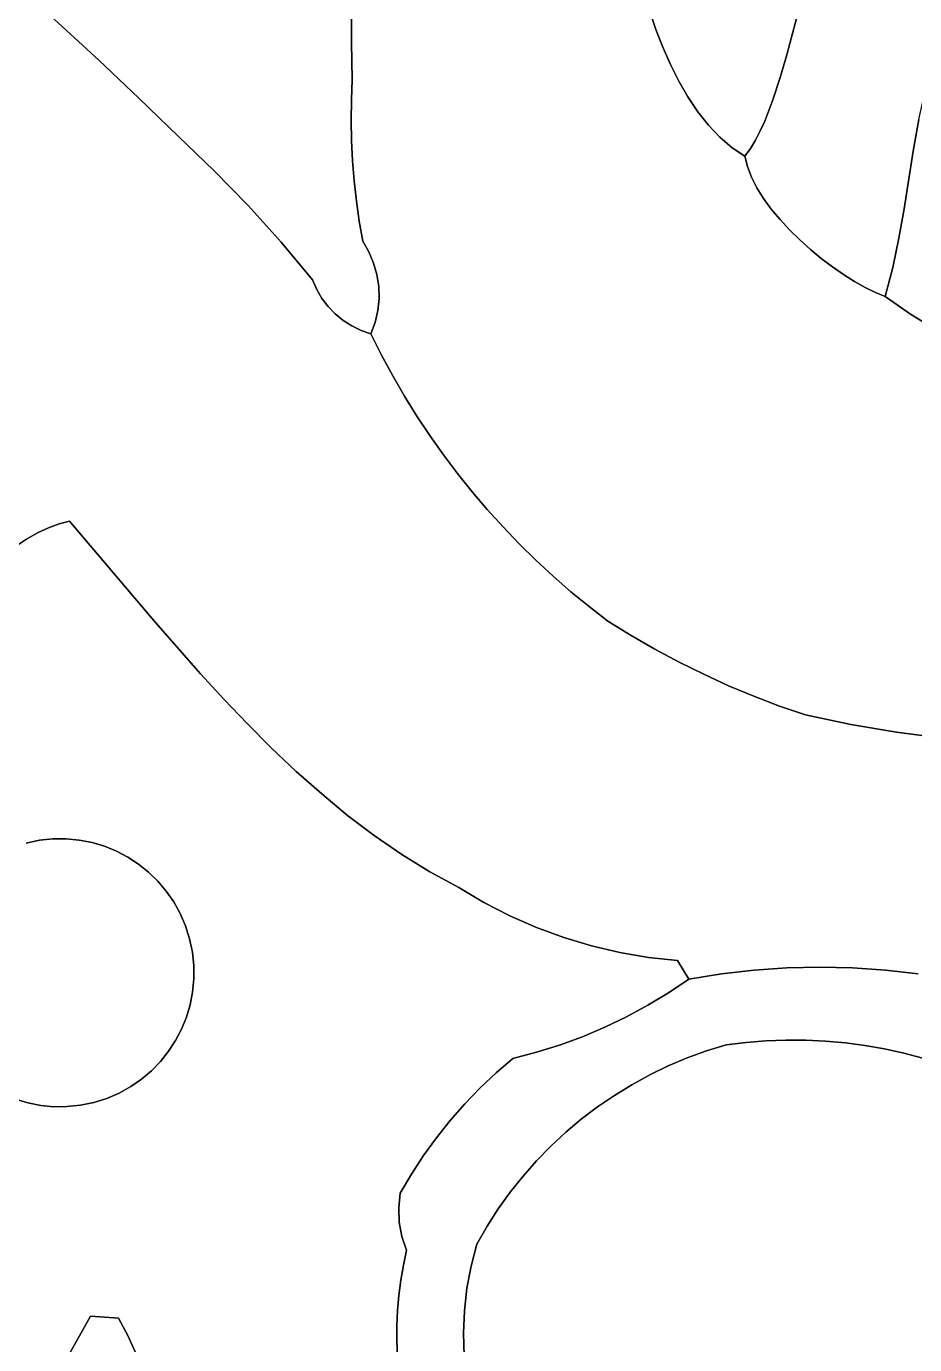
# Model space of a CAD drawing. Header units: inches. Extents: x 37.5 to 70.3, y 17.4 to 61.6.
# Drawn here: x 52.841 to 55.928, y 20.64 to 25.22 of the extents above; entities that cross this region are included whole.
import ezdxf

# ---------------------------------------------------------------- set-up
doc = ezdxf.new("R2010")
doc.units = ezdxf.units.IN
doc.layers.add('SURFACES_FOR_SKETCHUP', color=7, linetype='Continuous')

msp = doc.modelspace()

# ---------------------------------------------------------------- linework, layer by layer
at = {"layer": 'SURFACES_FOR_SKETCHUP'}
for points, invisible_edges in [([(53.0924, 25.1026), (53.2743, 26.0392), (52.9515, 25.2325)], 3), ([(53.2743, 26.0392), (53.0924, 25.1026), (53.3167, 26.0498)], 3), ([(53.3167, 26.0498), (53.0924, 25.1026), (53.9813, 25.5486)], 11), ([(53.9745, 25.4203), (53.9813, 25.5486), (53.0924, 25.1026)], 10), ([(53.2315, 24.9708), (53.9745, 25.4203), (53.0924, 25.1026)], 3), ([(53.9745, 25.4203), (53.2315, 24.9708), (53.9709, 25.2919)], 3), ([(52.8089, 25.3605), (52.318, 24.1032), (52.9515, 25.2325)], 3), ([(53.9709, 25.2919), (53.9705, 25.1633), (54.9902, 25.3343)], 10), ([(55.008, 25.2716), (54.9902, 25.3343), (53.9705, 25.1633)], 10), ([(55.5433, 25.3432), (55.008, 25.2716), (55.5045, 25.1997)], 3), ([(55.5045, 25.1997), (55.9939, 25.1018), (55.5433, 25.3432)], 3), ([(56.0769, 25.2538), (55.5433, 25.3432), (56.0342, 25.1785)], 3), ([(56.0342, 25.1785), (55.5433, 25.3432), (55.9939, 25.1018)], 3), ([(53.9709, 25.2919), (53.2315, 24.9708), (53.9705, 25.1633)], 3), ([(53.9705, 25.1633), (53.9734, 25.0348), (55.008, 25.2716)], 10), ([(55.0288, 25.2091), (55.008, 25.2716), (53.9734, 25.0348)], 10), ([(55.008, 25.2716), (55.0288, 25.2091), (55.5045, 25.1997)], 10), ([(52.3606, 24.0898), (52.9515, 25.2325), (52.318, 24.1032)], 3), ([(52.9515, 25.2325), (52.3606, 24.0898), (53.0924, 25.1026)], 3), ([(55.0524, 25.1474), (55.0288, 25.2091), (53.9734, 25.0348)], 10), ([(55.0288, 25.2091), (55.0524, 25.1474), (55.5045, 25.1997)], 10), ([(55.5045, 25.1997), (55.0524, 25.1474), (55.4836, 25.1212)], 3), ([(55.4836, 25.1212), (55.9656, 24.9993), (55.5045, 25.1997)], 3), ([(55.9939, 25.1018), (55.5045, 25.1997), (55.9656, 24.9993)], 3), ([(53.3689, 24.837), (53.9705, 25.1633), (53.2315, 24.9708)], 3), ([(53.9705, 25.1633), (53.3689, 24.837), (53.9734, 25.0348)], 3), ([(53.9705, 24.9643), (53.9698, 24.8938), (55.0524, 25.1474)], 10), ([(55.0789, 25.0872), (55.0524, 25.1474), (53.9698, 24.8938)], 10), ([(53.9734, 25.0348), (53.9705, 24.9643), (55.0524, 25.1474)], 10), ([(55.0524, 25.1474), (55.0789, 25.0872), (55.4836, 25.1212)], 10), ([(52.4001, 24.0704), (53.0924, 25.1026), (52.3606, 24.0898)], 3), ([(53.0924, 25.1026), (52.4001, 24.0704), (53.2315, 24.9708)], 3), ([(55.1081, 25.0294), (55.4836, 25.1212), (55.0789, 25.0872)], 3), ([(55.4836, 25.1212), (55.1081, 25.0294), (55.4609, 25.0417)], 3), ([(55.4609, 25.0417), (55.9656, 24.9993), (55.4836, 25.1212)], 3), ([(53.9698, 24.8938), (53.9711, 24.8233), (55.0789, 25.0872)], 10), ([(53.9711, 24.8233), (53.9746, 24.7529), (55.0789, 25.0872)], 10), ([(55.1081, 25.0294), (55.0789, 25.0872), (53.9746, 24.7529)], 10), ([(53.9734, 25.0348), (53.3689, 24.837), (53.9705, 24.9643)], 3), ([(53.9746, 24.7529), (53.9802, 24.6827), (55.1081, 25.0294)], 10), ([(53.9802, 24.6827), (53.9879, 24.6126), (55.1081, 25.0294)], 10), ([(55.1081, 25.0294), (53.9879, 24.6126), (55.14, 24.9744)], 3), ([(55.14, 24.9744), (55.4609, 25.0417), (55.1081, 25.0294)], 3), ([(55.4609, 25.0417), (55.14, 24.9744), (55.4356, 24.9639)], 3), ([(55.4609, 25.0417), (55.4356, 24.9639), (55.9429, 24.8962)], 10), ([(55.9429, 24.8962), (55.9656, 24.9993), (55.4609, 25.0417)], 10), ([(52.436, 24.0458), (53.2315, 24.9708), (52.4001, 24.0704)], 3), ([(52.4678, 24.0163), (53.2315, 24.9708), (52.436, 24.0458)], 3), ([(53.2315, 24.9708), (52.4678, 24.0163), (53.3689, 24.837)], 3), ([(53.4926, 24.7193), (53.9705, 24.9643), (53.3689, 24.837)], 3), ([(53.9705, 24.9643), (53.4926, 24.7193), (53.9698, 24.8938)], 3), ([(54.0311, 24.4363), (55.14, 24.9744), (53.9879, 24.6126)], 11), ([(54.0475, 24.3974), (55.14, 24.9744), (54.0311, 24.4363)], 3), ([(55.14, 24.9744), (54.0475, 24.3974), (55.1745, 24.9231)], 3), ([(55.1745, 24.9231), (55.4356, 24.9639), (55.14, 24.9744)], 3), ([(55.1745, 24.9231), (55.2117, 24.8762), (55.4356, 24.9639)], 10), ([(55.4072, 24.8907), (55.4356, 24.9639), (55.2117, 24.8762)], 10), ([(55.4356, 24.9639), (55.4072, 24.8907), (55.9242, 24.7929)], 10), ([(55.9242, 24.7929), (55.9429, 24.8962), (55.4356, 24.9639)], 10), ([(55.9242, 24.7929), (56.7021, 24.9712), (55.9429, 24.8962)], 3), ([(56.7021, 24.9712), (55.9242, 24.7929), (56.7273, 24.9369)], 3), ([(54.0589, 24.3571), (55.1745, 24.9231), (54.0475, 24.3974)], 3), ([(55.1745, 24.9231), (54.0589, 24.3571), (55.2117, 24.8762)], 3), ([(55.9075, 24.6895), (56.7273, 24.9369), (55.9242, 24.7929)], 3), ([(56.7273, 24.9369), (55.9075, 24.6895), (56.7554, 24.9057)], 3), ([(53.9698, 24.8938), (53.4926, 24.7193), (53.9711, 24.8233)], 3), ([(54.0652, 24.3158), (55.2117, 24.8762), (54.0589, 24.3571)], 3), ([(55.2117, 24.8762), (54.0652, 24.3158), (55.2513, 24.8343)], 3), ([(55.2117, 24.8762), (55.2513, 24.8343), (55.4072, 24.8907)], 10), ([(55.3915, 24.8566), (55.4072, 24.8907), (55.2513, 24.8343)], 10), ([(55.4072, 24.8907), (55.3915, 24.8566), (55.9075, 24.6895)], 10), ([(55.9242, 24.7929), (55.4072, 24.8907), (55.9075, 24.6895)], 3), ([(55.8911, 24.5863), (56.1851, 24.0776), (56.7554, 24.9057)], 11), ([(55.8911, 24.5863), (56.7554, 24.9057), (55.9075, 24.6895)], 3), ([(52.4949, 23.9825), (53.3689, 24.837), (52.4678, 24.0163)], 3), ([(53.3689, 24.837), (52.4949, 23.9825), (53.4926, 24.7193)], 3), ([(53.6116, 24.5969), (53.9711, 24.8233), (53.4926, 24.7193)], 3), ([(53.6116, 24.5969), (53.9746, 24.7529), (53.9711, 24.8233)], 9), ([(55.2513, 24.8343), (54.0652, 24.3158), (55.3795, 24.659)], 11), ([(55.3748, 24.8246), (55.3915, 24.8566), (55.2513, 24.8343)], 10), ([(55.2513, 24.8343), (55.3606, 24.696), (55.2935, 24.7981)], 3), ([(55.3606, 24.696), (55.2513, 24.8343), (55.3795, 24.659)], 3), ([(55.2513, 24.8343), (55.2935, 24.7981), (55.3748, 24.8246)], 10), ([(55.357, 24.7951), (55.3748, 24.8246), (55.2935, 24.7981)], 10), ([(55.3748, 24.8246), (55.357, 24.7951), (55.3606, 24.696)], 10), ([(55.3606, 24.696), (55.3795, 24.659), (55.3748, 24.8246)], 10), ([(55.3748, 24.8246), (55.4028, 24.6218), (55.3915, 24.8566)], 3), ([(55.4028, 24.6218), (55.3748, 24.8246), (55.3795, 24.659)], 3), ([(55.4298, 24.5848), (55.9075, 24.6895), (55.3915, 24.8566)], 11), ([(55.4298, 24.5848), (55.3915, 24.8566), (55.4028, 24.6218)], 3), ([(55.3466, 24.7326), (55.338, 24.7684), (55.2935, 24.7981)], 8), ([(55.3466, 24.7326), (55.2935, 24.7981), (55.3606, 24.696)], 3), ([(55.338, 24.7684), (55.357, 24.7951), (55.2935, 24.7981)], 2), ([(55.357, 24.7951), (55.338, 24.7684), (55.3466, 24.7326)], 8), ([(55.357, 24.7951), (55.3466, 24.7326), (55.3606, 24.696)], 9), ([(53.6116, 24.5969), (53.9802, 24.6827), (53.9746, 24.7529)], 9), ([(52.4949, 23.9825), (52.517, 23.9449), (53.4926, 24.7193)], 10), ([(53.6116, 24.5969), (53.4926, 24.7193), (52.517, 23.9449)], 10), ([(55.4602, 24.5483), (55.9075, 24.6895), (55.4298, 24.5848)], 3), ([(55.4933, 24.5126), (55.9075, 24.6895), (55.4602, 24.5483)], 3), ([(55.9075, 24.6895), (55.4933, 24.5126), (55.8911, 24.5863)], 3), ([(53.6116, 24.5969), (53.7258, 24.47), (53.9802, 24.6827)], 10), ([(53.9802, 24.6827), (53.7258, 24.47), (53.9879, 24.6126)], 3), ([(54.0663, 24.2741), (55.3795, 24.659), (54.0652, 24.3158)], 3), ([(54.0663, 24.2741), (54.155, 23.9353), (55.3795, 24.659)], 11), ([(54.1981, 23.866), (55.3795, 24.659), (54.155, 23.9353)], 3), ([(55.3795, 24.659), (54.1981, 23.866), (55.4028, 24.6218)], 3), ([(52.517, 23.9449), (52.5334, 23.9041), (53.6116, 24.5969)], 10), ([(52.5334, 23.9041), (52.9901, 23.5012), (53.6116, 24.5969)], 11), ([(53.7258, 24.47), (53.6116, 24.5969), (52.9901, 23.5012)], 10), ([(53.9879, 24.6126), (53.7258, 24.47), (53.9977, 24.5428)], 3), ([(53.9977, 24.5428), (54.0311, 24.4363), (53.9879, 24.6126)], 3), ([(54.2431, 23.7981), (55.4028, 24.6218), (54.1981, 23.866)], 3), ([(55.4028, 24.6218), (54.2431, 23.7981), (55.4298, 24.5848)], 3), ([(54.2901, 23.7316), (55.4298, 24.5848), (54.2431, 23.7981)], 3), ([(54.3391, 23.6665), (55.4298, 24.5848), (54.2901, 23.7316)], 3), ([(55.4298, 24.5848), (54.3391, 23.6665), (55.4602, 24.5483)], 3), ([(54.39, 23.603), (55.4602, 24.5483), (54.3391, 23.6665)], 3), ([(55.4602, 24.5483), (54.39, 23.603), (55.4933, 24.5126)], 3), ([(55.5286, 24.478), (55.8911, 24.5863), (55.4933, 24.5126)], 3), ([(55.5655, 24.4449), (55.8911, 24.5863), (55.5286, 24.478)], 3), ([(55.6036, 24.4136), (55.8911, 24.5863), (55.5655, 24.4449)], 3), ([(55.8911, 24.5863), (55.6036, 24.4136), (55.8731, 24.4837)], 3), ([(55.8911, 24.5863), (55.8731, 24.4837), (56.0933, 24.1185)], 10), ([(56.0933, 24.1185), (56.1851, 24.0776), (55.8911, 24.5863)], 10), ([(53.9977, 24.5428), (53.7258, 24.47), (54.0096, 24.4732)], 3), ([(53.9977, 24.5428), (54.0096, 24.4732), (54.0311, 24.4363)], 8), ([(54.4427, 23.541), (55.4933, 24.5126), (54.39, 23.603)], 3), ([(54.4973, 23.4806), (55.4933, 24.5126), (54.4427, 23.541)], 3), ([(55.4933, 24.5126), (54.4973, 23.4806), (55.5286, 24.478)], 3), ([(53.8498, 24.3056), (53.7258, 24.47), (52.9901, 23.5012)], 11), ([(53.8351, 24.3387), (54.0096, 24.4732), (53.7258, 24.47)], 3), ([(53.8351, 24.3387), (53.7258, 24.47), (53.8498, 24.3056)], 2), ([(54.0096, 24.4732), (53.8351, 24.3387), (54.0311, 24.4363)], 3), ([(54.5536, 23.4218), (55.5286, 24.478), (54.4973, 23.4806)], 3), ([(55.5286, 24.478), (54.5536, 23.4218), (55.5655, 24.4449)], 3), ([(55.6422, 24.3843), (55.8731, 24.4837), (55.6036, 24.4136)], 3), ([(55.6809, 24.3575), (55.8731, 24.4837), (55.6422, 24.3843)], 3), ([(55.8731, 24.4837), (55.6809, 24.3575), (55.8518, 24.3818)], 3), ([(55.8731, 24.4837), (55.8518, 24.3818), (56.0027, 24.1659)], 10), ([(56.0027, 24.1659), (56.0933, 24.1185), (55.8731, 24.4837)], 10), ([(54.0311, 24.4363), (53.8351, 24.3387), (54.0475, 24.3974)], 3), ([(54.6118, 23.3647), (55.5655, 24.4449), (54.5536, 23.4218)], 3), ([(55.5655, 24.4449), (54.6118, 23.3647), (55.6036, 24.4136)], 3), ([(54.6716, 23.3093), (55.6036, 24.4136), (54.6118, 23.3647)], 3), ([(54.7332, 23.2557), (55.6036, 24.4136), (54.6716, 23.3093)], 3), ([(55.6036, 24.4136), (54.7332, 23.2557), (55.6422, 24.3843)], 3), ([(53.8498, 24.3056), (54.0475, 24.3974), (53.8351, 24.3387)], 3), ([(54.0475, 24.3974), (53.8498, 24.3056), (54.0589, 24.3571)], 3), ([(54.7964, 23.2038), (55.6422, 24.3843), (54.7332, 23.2557)], 3), ([(55.6422, 24.3843), (54.7964, 23.2038), (55.6809, 24.3575)], 3), ([(55.7191, 24.3335), (55.8518, 24.3818), (55.6809, 24.3575)], 3), ([(55.7563, 24.3125), (55.8518, 24.3818), (55.7191, 24.3335)], 3), ([(55.7563, 24.3125), (55.7919, 24.2949), (55.8518, 24.3818)], 10), ([(55.8254, 24.281), (55.8518, 24.3818), (55.7919, 24.2949)], 2), ([(55.8254, 24.281), (55.9133, 24.22), (55.8518, 24.3818)], 2), ([(56.0027, 24.1659), (55.8518, 24.3818), (55.9133, 24.22)], 3), ([(53.8681, 24.2747), (54.0589, 24.3571), (53.8498, 24.3056)], 3), ([(53.8897, 24.2463), (54.0589, 24.3571), (53.8681, 24.2747)], 3), ([(54.0589, 24.3571), (53.8897, 24.2463), (54.0652, 24.3158)], 3), ([(54.8613, 23.1538), (55.6809, 24.3575), (54.7964, 23.2038)], 3), ([(54.9425, 23.1035), (55.6809, 24.3575), (54.8613, 23.1538)], 3), ([(55.6809, 24.3575), (54.9425, 23.1035), (55.7191, 24.3335)], 3), ([(55.0252, 23.0559), (55.7191, 24.3335), (54.9425, 23.1035)], 3), ([(55.7191, 24.3335), (55.0252, 23.0559), (55.7563, 24.3125)], 3), ([(53.8681, 24.2747), (53.8498, 24.3056), (52.9901, 23.5012)], 10), ([(53.8897, 24.2463), (53.8681, 24.2747), (52.9901, 23.5012)], 10), ([(53.9144, 24.2207), (54.0652, 24.3158), (53.8897, 24.2463)], 3), ([(54.0652, 24.3158), (53.9144, 24.2207), (54.0663, 24.2741)], 3), ([(53.9418, 24.1981), (54.0663, 24.2741), (53.9144, 24.2207)], 3), ([(54.0663, 24.2741), (53.9418, 24.1981), (54.0622, 24.2323)], 3), ([(54.0622, 24.2323), (54.114, 24.0059), (54.0663, 24.2741)], 3), ([(54.155, 23.9353), (54.0663, 24.2741), (54.114, 24.0059)], 3), ([(55.1093, 23.011), (55.7563, 24.3125), (55.0252, 23.0559)], 3), ([(55.7563, 24.3125), (55.1093, 23.011), (55.7919, 24.2949)], 3), ([(55.7919, 24.2949), (55.1093, 23.011), (55.9133, 24.22)], 11), ([(55.9133, 24.22), (55.8254, 24.281), (55.7919, 24.2949)], 8), ([(53.9144, 24.2207), (53.8897, 24.2463), (52.9901, 23.5012)], 10), ([(53.9719, 24.1788), (54.0622, 24.2323), (53.9418, 24.1981)], 3), ([(54.0529, 24.1912), (54.0622, 24.2323), (53.9719, 24.1788)], 10), ([(54.0529, 24.1912), (54.0751, 24.0779), (54.0622, 24.2323)], 3), ([(54.114, 24.0059), (54.0622, 24.2323), (54.0751, 24.0779)], 3), ([(53.9144, 24.2207), (52.9901, 23.5012), (53.9418, 24.1981)], 3), ([(53.9418, 24.1981), (52.9901, 23.5012), (54.114, 24.0059)], 11), ([(53.9418, 24.1981), (54.114, 24.0059), (53.9719, 24.1788)], 3), ([(54.0041, 24.163), (54.0529, 24.1912), (53.9719, 24.1788)], 3), ([(54.0383, 24.151), (54.0529, 24.1912), (54.0041, 24.163)], 2), ([(54.0383, 24.151), (54.0751, 24.0779), (54.0529, 24.1912)], 2), ([(55.1948, 22.9687), (55.9133, 24.22), (55.1093, 23.011)], 3), ([(55.2815, 22.9292), (55.9133, 24.22), (55.1948, 22.9687)], 3), ([(55.9133, 24.22), (55.2815, 22.9292), (56.0027, 24.1659)], 3), ([(54.0751, 24.0779), (54.0041, 24.163), (53.9719, 24.1788)], 9), ([(54.0751, 24.0779), (53.9719, 24.1788), (54.114, 24.0059)], 3), ([(54.0751, 24.0779), (54.0383, 24.151), (54.0041, 24.163)], 8), ([(55.3695, 22.8925), (56.0027, 24.1659), (55.2815, 22.9292)], 3), ([(55.4587, 22.8585), (56.0027, 24.1659), (55.3695, 22.8925)], 3), ([(56.0027, 24.1659), (55.4587, 22.8585), (56.0933, 24.1185)], 3), ([(55.549, 22.8274), (56.0933, 24.1185), (55.4587, 22.8585)], 3), ([(55.549, 22.8274), (55.7067, 22.7946), (56.0933, 24.1185)], 10), ([(56.1851, 24.0776), (56.0933, 24.1185), (55.7067, 22.7946)], 10), ([(55.7067, 22.7946), (55.865, 22.7678), (56.1851, 24.0776)], 10), ([(56.278, 24.0428), (56.1851, 24.0776), (55.865, 22.7678)], 10), ([(52.9901, 23.5012), (53.2893, 23.1483), (54.114, 24.0059)], 10), ([(54.155, 23.9353), (54.114, 24.0059), (53.2893, 23.1483)], 10), ([(55.865, 22.7678), (56.024, 22.7469), (56.278, 24.0428)], 10), ([(54.1981, 23.866), (54.155, 23.9353), (53.2893, 23.1483)], 10), ([(52.5334, 23.9041), (52.5437, 23.8606), (52.9901, 23.5012)], 10), ([(52.8795, 23.4598), (52.5437, 23.8606), (52.8413, 23.438)], 3), ([(52.9173, 23.4779), (52.5437, 23.8606), (52.8795, 23.4598)], 3), ([(52.8413, 23.438), (52.5437, 23.8606), (52.8029, 23.4129)], 3), ([(52.9542, 23.4918), (52.5437, 23.8606), (52.9173, 23.4779)], 3), ([(52.9901, 23.5012), (52.5437, 23.8606), (52.9542, 23.4918)], 3), ([(54.2431, 23.7981), (54.1981, 23.866), (53.2893, 23.1483)], 10), ([(53.2893, 23.1483), (53.446, 22.9702), (54.2431, 23.7981)], 10), ([(54.2901, 23.7316), (54.2431, 23.7981), (53.446, 22.9702)], 10), ([(54.3391, 23.6665), (54.2901, 23.7316), (53.446, 22.9702)], 10), ([(53.446, 22.9702), (53.5266, 22.8826), (54.3391, 23.6665)], 10), ([(54.39, 23.603), (54.3391, 23.6665), (53.5266, 22.8826)], 10), ([(53.5266, 22.8826), (53.6088, 22.7965), (54.39, 23.603)], 10), ([(54.4427, 23.541), (54.39, 23.603), (53.6088, 22.7965)], 10), ([(53.6088, 22.7965), (53.6929, 22.7126), (54.4427, 23.541)], 10), ([(54.4973, 23.4806), (54.4427, 23.541), (53.6929, 22.7126)], 10), ([(52.9901, 23.5012), (52.9542, 23.4918), (53.2893, 23.1483)], 2), ([(52.8413, 23.438), (53.2893, 23.1483), (52.8795, 23.4598)], 3), ([(52.8795, 23.4598), (53.2893, 23.1483), (52.9173, 23.4779)], 3), ([(52.9173, 23.4779), (53.2893, 23.1483), (52.9542, 23.4918)], 3), ([(53.6929, 22.7126), (53.7789, 22.6313), (54.4973, 23.4806)], 10), ([(54.5536, 23.4218), (54.4973, 23.4806), (53.7789, 22.6313)], 10), ([(52.8029, 23.4129), (52.7647, 23.385), (53.2893, 23.1483)], 10), ([(52.8413, 23.438), (52.8029, 23.4129), (53.2893, 23.1483)], 10), ([(53.7789, 22.6313), (53.867, 22.5532), (54.5536, 23.4218)], 10), ([(54.6118, 23.3647), (54.5536, 23.4218), (53.867, 22.5532)], 10), ([(52.7647, 23.385), (52.727, 23.3546), (53.2893, 23.1483)], 10), ([(53.867, 22.5532), (53.9573, 22.4787), (54.6118, 23.3647)], 10), ([(54.6716, 23.3093), (54.6118, 23.3647), (53.9573, 22.4787)], 10), ([(52.69, 23.3223), (52.6196, 23.2534), (53.2893, 23.1483)], 10), ([(52.727, 23.3546), (52.69, 23.3223), (53.2893, 23.1483)], 10), ([(53.9573, 22.4787), (54.0499, 22.4084), (54.6716, 23.3093)], 10), ([(54.7332, 23.2557), (54.6716, 23.3093), (54.0499, 22.4084)], 10), ([(52.6196, 23.2534), (52.556, 23.1818), (53.2893, 23.1483)], 10), ([(54.0499, 22.4084), (54.1451, 22.3428), (54.7332, 23.2557)], 10), ([(54.7964, 23.2038), (54.7332, 23.2557), (54.1451, 22.3428)], 10), ([(52.556, 23.1818), (52.5016, 23.1109), (52.933, 22.3972)], 10), ([(52.556, 23.1818), (52.933, 22.3972), (53.2893, 23.1483)], 11), ([(54.1451, 22.3428), (54.2428, 22.2824), (54.7964, 23.2038)], 10), ([(54.8613, 23.1538), (54.7964, 23.2038), (54.2428, 22.2824)], 10), ([(52.9791, 22.3974), (53.2893, 23.1483), (52.933, 22.3972)], 3), ([(53.0244, 22.393), (53.2893, 23.1483), (52.9791, 22.3974)], 3), ([(53.2893, 23.1483), (53.0244, 22.393), (53.446, 22.9702)], 3), ([(54.2428, 22.2824), (54.3433, 22.2277), (54.8613, 23.1538)], 10), ([(54.9425, 23.1035), (54.8613, 23.1538), (54.3433, 22.2277)], 10), ([(52.5016, 23.1109), (52.4589, 23.0441), (52.8865, 22.3923)], 10), ([(52.8865, 22.3923), (52.933, 22.3972), (52.5016, 23.1109)], 10), ([(54.3433, 22.2277), (54.4307, 22.1759), (54.9425, 23.1035)], 10), ([(54.4307, 22.1759), (54.5208, 22.1296), (54.9425, 23.1035)], 10), ([(55.0252, 23.0559), (54.9425, 23.1035), (54.5208, 22.1296)], 10), ([(52.8398, 22.3826), (52.8865, 22.3923), (52.4589, 23.0441)], 10), ([(54.5208, 22.1296), (54.6133, 22.0891), (55.0252, 23.0559)], 10), ([(55.1093, 23.011), (55.0252, 23.0559), (54.6133, 22.0891)], 10), ([(54.6133, 22.0891), (54.7081, 22.0542), (55.1093, 23.011)], 10), ([(54.7081, 22.0542), (54.8048, 22.0252), (55.1093, 23.011)], 10), ([(55.1948, 22.9687), (55.1093, 23.011), (54.8048, 22.0252)], 10), ([(53.0688, 22.3843), (53.446, 22.9702), (53.0244, 22.393)], 3), ([(53.1118, 22.3714), (53.446, 22.9702), (53.0688, 22.3843)], 3), ([(53.446, 22.9702), (53.1118, 22.3714), (53.5266, 22.8826)], 3), ([(54.8048, 22.0252), (54.9032, 22.0021), (55.1948, 22.9687)], 10), ([(55.2815, 22.9292), (55.1948, 22.9687), (54.9032, 22.0021)], 10), ([(55.003, 21.9851), (55.2815, 22.9292), (54.9032, 22.0021)], 3), ([(55.104, 21.9741), (55.2815, 22.9292), (55.003, 21.9851)], 3), ([(55.2815, 22.9292), (55.104, 21.9741), (55.3695, 22.8925)], 3), ([(53.1533, 22.3545), (53.5266, 22.8826), (53.1118, 22.3714)], 3), ([(53.1929, 22.3338), (53.5266, 22.8826), (53.1533, 22.3545)], 3), ([(53.5266, 22.8826), (53.1929, 22.3338), (53.6088, 22.7965)], 3), ([(55.3695, 22.8925), (55.104, 21.9741), (55.4587, 22.8585)], 3), ([(55.3697, 21.9407), (55.4587, 22.8585), (55.104, 21.9741)], 11), ([(55.4587, 22.8585), (55.3697, 21.9407), (55.549, 22.8274)], 3), ([(55.4837, 21.9486), (55.549, 22.8274), (55.3697, 21.9407)], 3), ([(55.5979, 21.9512), (55.549, 22.8274), (55.4837, 21.9486)], 3), ([(55.549, 22.8274), (55.5979, 21.9512), (55.7067, 22.7946)], 3), ([(53.2303, 22.3094), (53.6088, 22.7965), (53.1929, 22.3338)], 3), ([(53.6088, 22.7965), (53.2303, 22.3094), (53.6929, 22.7126)], 3), ([(55.7121, 21.9486), (55.7067, 22.7946), (55.5979, 21.9512)], 3), ([(55.7067, 22.7946), (55.7121, 21.9486), (55.865, 22.7678)], 3), ([(55.7121, 21.9486), (55.8261, 21.9407), (55.865, 22.7678)], 10), ([(56.024, 22.7469), (55.865, 22.7678), (55.8261, 21.9407)], 10), ([(55.8261, 21.9407), (55.9397, 21.9276), (56.024, 22.7469)], 10), ([(53.2653, 22.2815), (53.6929, 22.7126), (53.2303, 22.3094)], 3), ([(53.2976, 22.2502), (53.6929, 22.7126), (53.2653, 22.2815)], 3), ([(53.6929, 22.7126), (53.2976, 22.2502), (53.7789, 22.6313)], 3), ([(53.3269, 22.2158), (53.7789, 22.6313), (53.2976, 22.2502)], 3), ([(53.3528, 22.1783), (53.7789, 22.6313), (53.3269, 22.2158)], 3), ([(53.7789, 22.6313), (53.3528, 22.1783), (53.867, 22.5532)], 3), ([(53.3752, 22.138), (53.867, 22.5532), (53.3528, 22.1783)], 3), ([(53.867, 22.5532), (53.3752, 22.138), (53.9573, 22.4787)], 3), ([(53.3937, 22.0951), (53.9573, 22.4787), (53.3752, 22.138)], 3), ([(53.3937, 22.0951), (53.4081, 22.0496), (53.9573, 22.4787)], 10), ([(53.9573, 22.4787), (53.4081, 22.0496), (54.0499, 22.4084)], 3), ([(52.8865, 22.3923), (53.0688, 22.3843), (52.933, 22.3972)], 3), ([(53.0244, 22.393), (52.9791, 22.3974), (52.933, 22.3972)], 8), ([(53.0244, 22.393), (52.933, 22.3972), (53.0688, 22.3843)], 3), ([(53.4178, 22.0029), (54.0499, 22.4084), (53.4081, 22.0496)], 3), ([(53.4178, 22.0029), (53.4226, 21.9564), (54.0499, 22.4084)], 10), ([(54.1451, 22.3428), (54.0499, 22.4084), (53.4226, 21.9564)], 10), ([(52.8398, 22.3826), (52.5555, 22.1675), (53.1929, 22.3338)], 11), ([(52.8865, 22.3923), (52.8398, 22.3826), (53.1533, 22.3545)], 10), ([(53.1929, 22.3338), (53.1533, 22.3545), (52.8398, 22.3826)], 10), ([(53.1118, 22.3714), (53.0688, 22.3843), (52.8865, 22.3923)], 10), ([(53.1533, 22.3545), (53.1118, 22.3714), (52.8865, 22.3923)], 10), ([(53.4081, 22.0496), (53.1929, 22.3338), (52.5555, 22.1675)], 11), ([(53.1929, 22.3338), (53.4081, 22.0496), (53.2303, 22.3094)], 3), ([(53.4081, 22.0496), (53.3937, 22.0951), (53.2303, 22.3094)], 10), ([(53.2303, 22.3094), (53.3937, 22.0951), (53.2653, 22.2815)], 3), ([(53.4226, 21.9564), (53.4228, 21.9103), (54.1451, 22.3428)], 10), ([(54.2428, 22.2824), (54.1451, 22.3428), (53.4228, 21.9103)], 10), ([(53.2653, 22.2815), (53.3937, 22.0951), (53.2976, 22.2502)], 3), ([(54.3643, 21.4764), (54.2428, 22.2824), (53.4184, 21.8649)], 11), ([(53.4228, 21.9103), (53.4184, 21.8649), (54.2428, 22.2824)], 10), ([(54.2428, 22.2824), (54.4175, 21.5316), (54.3433, 22.2277)], 3), ([(54.4175, 21.5316), (54.2428, 22.2824), (54.3643, 21.4764)], 3), ([(53.3269, 22.2158), (53.2976, 22.2502), (53.3752, 22.138)], 10), ([(53.3937, 22.0951), (53.3752, 22.138), (53.2976, 22.2502)], 10), ([(53.3752, 22.138), (53.3528, 22.1783), (53.3269, 22.2158)], 8), ([(54.3433, 22.2277), (54.4734, 21.5842), (54.4307, 22.1759)], 3), ([(54.4734, 21.5842), (54.3433, 22.2277), (54.4175, 21.5316)], 3), ([(53.4081, 22.0496), (52.5555, 22.1675), (53.075, 21.4813)], 11), ([(52.7219, 21.5301), (53.075, 21.4813), (52.5555, 22.1675)], 11), ([(54.5318, 21.6343), (54.4307, 22.1759), (54.4734, 21.5842)], 3), ([(54.5318, 21.6343), (54.5208, 22.1296), (54.4307, 22.1759)], 9), ([(54.5208, 22.1296), (54.5318, 21.6343), (54.6133, 22.0891)], 3), ([(54.5318, 21.6343), (54.6135, 21.6557), (54.6133, 22.0891)], 10), ([(54.6133, 22.0891), (54.6135, 21.6557), (54.7081, 22.0542)], 3), ([(53.075, 21.4813), (53.3592, 21.6965), (53.4081, 22.0496)], 11), ([(53.3592, 21.6965), (53.38, 21.736), (53.4081, 22.0496)], 10), ([(53.4178, 22.0029), (53.4081, 22.0496), (53.38, 21.736)], 10), ([(54.694, 21.6809), (54.7081, 22.0542), (54.6135, 21.6557)], 3), ([(54.773, 21.7098), (54.7081, 22.0542), (54.694, 21.6809)], 3), ([(54.7081, 22.0542), (54.773, 21.7098), (54.8048, 22.0252)], 3), ([(53.38, 21.736), (53.3969, 21.7775), (53.4178, 22.0029)], 10), ([(53.3969, 21.7775), (53.4097, 21.8206), (53.4178, 22.0029)], 10), ([(53.4178, 22.0029), (53.4097, 21.8206), (53.4226, 21.9564)], 3), ([(54.8506, 21.7425), (54.8048, 22.0252), (54.773, 21.7098)], 3), ([(54.8048, 22.0252), (54.8506, 21.7425), (54.9032, 22.0021)], 3), ([(54.9265, 21.7788), (54.9032, 22.0021), (54.8506, 21.7425)], 3), ([(54.9032, 22.0021), (55.0006, 21.8188), (55.003, 21.9851)], 3), ([(55.0006, 21.8188), (54.9032, 22.0021), (54.9265, 21.7788)], 3), ([(55.0728, 21.8622), (55.003, 21.9851), (55.0006, 21.8188)], 3), ([(55.0728, 21.8622), (55.104, 21.9741), (55.003, 21.9851)], 9), ([(53.4184, 21.8649), (53.4226, 21.9564), (53.4097, 21.8206)], 3), ([(53.4184, 21.8649), (53.4228, 21.9103), (53.4226, 21.9564)], 8), ([(55.0728, 21.8622), (55.143, 21.9091), (55.104, 21.9741)], 8), ([(55.104, 21.9741), (55.143, 21.9091), (55.2561, 21.9276)], 8), ([(55.104, 21.9741), (55.2561, 21.9276), (55.3697, 21.9407)], 9), ([(55.3697, 21.9407), (55.2561, 21.9276), (55.3421, 21.6901)], 10), ([(55.4113, 21.6956), (55.3697, 21.9407), (55.3421, 21.6901)], 3), ([(55.4837, 21.9486), (55.3697, 21.9407), (55.4113, 21.6956)], 10), ([(55.4113, 21.6956), (55.4805, 21.6981), (55.4837, 21.9486)], 10), ([(55.4805, 21.6981), (55.5496, 21.6977), (55.4837, 21.9486)], 10), ([(55.5979, 21.9512), (55.4837, 21.9486), (55.5496, 21.6977)], 10), ([(55.5496, 21.6977), (55.6185, 21.6945), (55.5979, 21.9512)], 10), ([(55.7121, 21.9486), (55.5979, 21.9512), (55.6185, 21.6945)], 10), ([(55.6185, 21.6945), (55.6871, 21.6883), (55.7121, 21.9486)], 10), ([(55.6871, 21.6883), (55.7554, 21.6793), (55.7121, 21.9486)], 10), ([(55.7121, 21.9486), (55.7554, 21.6793), (55.8261, 21.9407)], 3), ([(55.8231, 21.6675), (55.8261, 21.9407), (55.7554, 21.6793)], 3), ([(55.8261, 21.9407), (55.8231, 21.6675), (55.9397, 21.9276)], 3), ([(55.0728, 21.8622), (55.2042, 21.6604), (55.143, 21.9091)], 3), ([(55.143, 21.9091), (55.273, 21.6817), (55.2561, 21.9276)], 3), ([(55.273, 21.6817), (55.143, 21.9091), (55.2042, 21.6604)], 3), ([(55.3421, 21.6901), (55.2561, 21.9276), (55.273, 21.6817)], 3), ([(55.8903, 21.6529), (55.9397, 21.9276), (55.8231, 21.6675)], 3), ([(55.8903, 21.6529), (55.9569, 21.6354), (55.9397, 21.9276)], 10), ([(53.4184, 21.8649), (53.4097, 21.8206), (54.3137, 21.4187)], 10), ([(54.3137, 21.4187), (54.3643, 21.4764), (53.4184, 21.8649)], 10), ([(55.0006, 21.8188), (55.1369, 21.6359), (55.0728, 21.8622)], 3), ([(55.2042, 21.6604), (55.0728, 21.8622), (55.1369, 21.6359)], 3), ([(53.4097, 21.8206), (53.3969, 21.7775), (54.266, 21.3588)], 10), ([(54.266, 21.3588), (54.3137, 21.4187), (53.4097, 21.8206)], 10), ([(54.9265, 21.7788), (55.0711, 21.6081), (55.0006, 21.8188)], 3), ([(55.1369, 21.6359), (55.0006, 21.8188), (55.0711, 21.6081)], 3), ([(53.3969, 21.7775), (53.38, 21.736), (54.2211, 21.2966)], 10), ([(54.2211, 21.2966), (54.266, 21.3588), (53.3969, 21.7775)], 10), ([(54.8506, 21.7425), (55.007, 21.5771), (54.9265, 21.7788)], 3), ([(55.0711, 21.6081), (54.9265, 21.7788), (55.007, 21.5771)], 3), ([(53.38, 21.736), (53.3592, 21.6965), (54.1791, 21.2322)], 10), ([(54.1791, 21.2322), (54.2211, 21.2966), (53.38, 21.736)], 10), ([(54.773, 21.7098), (54.694, 21.6809), (54.8257, 21.466)], 10), ([(54.773, 21.7098), (54.9447, 21.543), (54.8506, 21.7425)], 3), ([(54.773, 21.7098), (54.8257, 21.466), (54.8842, 21.506)], 9), ([(54.773, 21.7098), (54.8842, 21.506), (54.9447, 21.543)], 9), ([(55.007, 21.5771), (54.8506, 21.7425), (54.9447, 21.543)], 3), ([(53.3592, 21.6965), (53.075, 21.4813), (53.3348, 21.659)], 3), ([(53.3592, 21.6965), (53.3348, 21.659), (54.1403, 21.1658)], 10), ([(54.1403, 21.1658), (54.1791, 21.2322), (53.3592, 21.6965)], 10), ([(54.694, 21.6809), (54.6135, 21.6557), (54.7694, 21.4232)], 10), ([(54.8257, 21.466), (54.694, 21.6809), (54.7694, 21.4232)], 3), ([(55.4113, 21.6956), (55.0711, 21.6081), (55.4805, 21.6981)], 3), ([(55.4805, 21.6981), (55.0711, 21.6081), (55.1144, 19.6893)], 11), ([(55.1369, 21.6359), (55.0711, 21.6081), (55.4113, 21.6956)], 10), ([(55.1144, 19.6893), (55.2089, 19.6562), (55.4805, 21.6981)], 10), ([(55.4113, 21.6956), (55.3421, 21.6901), (55.1369, 21.6359)], 10), ([(55.2042, 21.6604), (55.1369, 21.6359), (55.3421, 21.6901)], 10), ([(55.273, 21.6817), (55.2042, 21.6604), (55.3421, 21.6901)], 2), ([(55.5496, 21.6977), (55.4805, 21.6981), (55.2089, 19.6562)], 10), ([(55.2089, 19.6562), (55.306, 19.6303), (55.5496, 21.6977)], 10), ([(55.6185, 21.6945), (55.5496, 21.6977), (55.306, 19.6303)], 10), ([(55.306, 19.6303), (55.3554, 19.6201), (55.6185, 21.6945)], 10), ([(55.3554, 19.6201), (55.4054, 19.6119), (55.6185, 21.6945)], 10), ([(55.6871, 21.6883), (55.6185, 21.6945), (55.4054, 19.6119)], 10), ([(55.4054, 19.6119), (55.4558, 19.6056), (55.6871, 21.6883)], 10), ([(55.4558, 19.6056), (55.5066, 19.6012), (55.6871, 21.6883)], 10), ([(55.5066, 19.6012), (55.5578, 19.5989), (55.6871, 21.6883)], 10), ([(55.7554, 21.6793), (55.6871, 21.6883), (55.5578, 19.5989)], 10), ([(55.5578, 19.5989), (55.6093, 19.5985), (55.7554, 21.6793)], 10), ([(55.6093, 19.5985), (55.6611, 19.6002), (55.7554, 21.6793)], 10), ([(55.6611, 19.6002), (56.0751, 19.7099), (55.7554, 21.6793)], 11), ([(55.8231, 21.6675), (55.7554, 21.6793), (56.0751, 19.7099)], 10), ([(55.8903, 21.6529), (55.8231, 21.6675), (56.0751, 19.7099)], 10), ([(53.075, 21.4813), (53.1205, 21.4956), (53.3348, 21.659)], 10), ([(53.3348, 21.659), (53.1205, 21.4956), (53.3069, 21.624)], 3), ([(53.3069, 21.624), (53.1205, 21.4956), (53.2756, 21.5917)], 3), ([(53.3069, 21.624), (53.2756, 21.5917), (54.1403, 21.1658)], 10), ([(53.3348, 21.659), (53.3069, 21.624), (54.1403, 21.1658)], 10), ([(54.4734, 21.5842), (54.7152, 21.3777), (54.5318, 21.6343)], 3), ([(54.6135, 21.6557), (54.5318, 21.6343), (54.7152, 21.3777)], 10), ([(54.7152, 21.3777), (54.7694, 21.4232), (54.6135, 21.6557)], 10), ([(55.9569, 21.6354), (55.8903, 21.6529), (56.0751, 19.7099)], 10), ([(53.1205, 21.4956), (53.1634, 21.5141), (53.2756, 21.5917)], 10), ([(53.2412, 21.5625), (53.2756, 21.5917), (53.1634, 21.5141)], 10), ([(53.2756, 21.5917), (53.2412, 21.5625), (54.1346, 21.1156)], 10), ([(54.1346, 21.1156), (54.1403, 21.1658), (53.2756, 21.5917)], 10), ([(54.4175, 21.5316), (54.6633, 21.3295), (54.4734, 21.5842)], 3), ([(54.7152, 21.3777), (54.4734, 21.5842), (54.6633, 21.3295)], 3), ([(54.9447, 21.543), (55.023, 19.7295), (55.007, 21.5771)], 3), ([(55.007, 21.5771), (55.1144, 19.6893), (55.0711, 21.6081)], 3), ([(55.1144, 19.6893), (55.007, 21.5771), (55.023, 19.7295)], 3), ([(52.7219, 21.5301), (52.7615, 21.5094), (53.075, 21.4813)], 10), ([(53.2037, 21.5365), (53.1611, 20.7322), (53.2412, 21.5625)], 3), ([(53.2412, 21.5625), (53.1611, 20.7322), (54.1346, 21.1156)], 11), ([(53.1634, 21.5141), (53.1611, 20.7322), (53.2037, 21.5365)], 3), ([(53.1634, 21.5141), (53.2037, 21.5365), (53.2412, 21.5625)], 8), ([(54.3643, 21.4764), (54.6138, 21.2787), (54.4175, 21.5316)], 3), ([(54.6633, 21.3295), (54.4175, 21.5316), (54.6138, 21.2787)], 3), ([(54.8842, 21.506), (54.9351, 19.7765), (54.9447, 21.543)], 3), ([(55.023, 19.7295), (54.9447, 21.543), (54.9351, 19.7765)], 3), ([(52.8029, 21.4925), (52.0599, 20.8342), (53.0636, 20.7394)], 11), ([(52.7615, 21.5094), (52.8029, 21.4925), (53.0283, 21.4716)], 10), ([(53.0283, 21.4716), (53.075, 21.4813), (52.7615, 21.5094)], 10), ([(52.846, 21.4796), (52.8029, 21.4925), (53.0636, 20.7394)], 10), ([(52.8029, 21.4925), (52.846, 21.4796), (53.0283, 21.4716)], 10), ([(52.8903, 21.4709), (52.846, 21.4796), (53.0636, 20.7394)], 10), ([(52.8903, 21.4709), (52.9818, 21.4667), (52.846, 21.4796)], 3), ([(53.0283, 21.4716), (52.846, 21.4796), (52.9818, 21.4667)], 3), ([(53.0283, 21.4716), (53.0636, 20.7394), (53.075, 21.4813)], 3), ([(53.1611, 20.7322), (53.075, 21.4813), (53.0636, 20.7394)], 3), ([(53.075, 21.4813), (53.1611, 20.7322), (53.1205, 21.4956)], 3), ([(53.1205, 21.4956), (53.1611, 20.7322), (53.1634, 21.5141)], 3), ([(54.8257, 21.466), (54.851, 19.8301), (54.8842, 21.506)], 3), ([(54.9351, 19.7765), (54.8842, 21.506), (54.851, 19.8301)], 3), ([(52.9357, 21.4666), (52.8903, 21.4709), (53.0636, 20.7394)], 10), ([(52.8903, 21.4709), (52.9357, 21.4666), (52.9818, 21.4667)], 8), ([(52.9357, 21.4666), (53.0636, 20.7394), (52.9818, 21.4667)], 3), ([(52.9818, 21.4667), (53.0636, 20.7394), (53.0283, 21.4716)], 3), ([(54.3137, 21.4187), (54.5668, 21.2255), (54.3643, 21.4764)], 3), ([(54.6138, 21.2787), (54.3643, 21.4764), (54.5668, 21.2255)], 3), ([(54.7694, 21.4232), (54.7711, 19.89), (54.8257, 21.466)], 3), ([(54.851, 19.8301), (54.8257, 21.466), (54.7711, 19.89)], 3), ([(54.266, 21.3588), (54.5224, 21.1698), (54.3137, 21.4187)], 3), ([(54.5668, 21.2255), (54.3137, 21.4187), (54.5224, 21.1698)], 3), ([(54.7711, 19.89), (54.7694, 21.4232), (54.6958, 19.9561)], 3), ([(54.7152, 21.3777), (54.6958, 19.9561), (54.7694, 21.4232)], 3), ([(54.2211, 21.2966), (54.5224, 21.1698), (54.266, 21.3588)], 3), ([(54.6958, 19.9561), (54.7152, 21.3777), (54.6256, 20.028)], 3), ([(54.6633, 21.3295), (54.6256, 20.028), (54.7152, 21.3777)], 3), ([(54.1791, 21.2322), (54.4807, 21.1118), (54.2211, 21.2966)], 3), ([(54.5224, 21.1698), (54.2211, 21.2966), (54.4807, 21.1118)], 3), ([(54.6138, 21.2787), (54.5926, 20.0661), (54.6633, 21.3295)], 3), ([(54.6256, 20.028), (54.6633, 21.3295), (54.5926, 20.0661)], 3), ([(54.5609, 20.1056), (54.6138, 21.2787), (54.5306, 20.1464)], 3), ([(54.5668, 21.2255), (54.5306, 20.1464), (54.6138, 21.2787)], 3), ([(54.5926, 20.0661), (54.6138, 21.2787), (54.5609, 20.1056)], 3), ([(54.1403, 21.1658), (54.1346, 21.1156), (54.1791, 21.2322)], 2), ([(54.1346, 21.1156), (54.4419, 21.0516), (54.1791, 21.2322)], 11), ([(54.4807, 21.1118), (54.1791, 21.2322), (54.4419, 21.0516)], 3), ([(54.3626, 20.6015), (54.5668, 21.2255), (54.3602, 20.6797)], 3), ([(54.5224, 21.1698), (54.3602, 20.6797), (54.5668, 21.2255)], 3), ([(54.5019, 20.1886), (54.5668, 21.2255), (54.3626, 20.6015)], 11), ([(54.5306, 20.1464), (54.5668, 21.2255), (54.5019, 20.1886)], 3), ([(54.3602, 20.6797), (54.5224, 21.1698), (54.3634, 20.7579)], 3), ([(54.4807, 21.1118), (54.3634, 20.7579), (54.5224, 21.1698)], 3), ([(54.1364, 21.0653), (54.1346, 21.1156), (53.1611, 20.7322)], 10), ([(54.1364, 21.0653), (54.406, 20.9891), (54.1346, 21.1156)], 3), ([(54.4419, 21.0516), (54.1346, 21.1156), (54.406, 20.9891)], 3), ([(54.3634, 20.7579), (54.4807, 21.1118), (54.372, 20.8357)], 3), ([(54.4807, 21.1118), (54.4419, 21.0516), (54.372, 20.8357)], 10), ([(54.1423, 20.8636), (54.1364, 21.0653), (53.1611, 20.7322)], 11), ([(54.1364, 21.0653), (54.1423, 20.8636), (54.1456, 21.0158)], 3), ([(54.1456, 21.0158), (54.406, 20.9891), (54.1364, 21.0653)], 3), ([(54.3862, 20.9129), (54.372, 20.8357), (54.4419, 21.0516)], 10), ([(54.406, 20.9891), (54.3862, 20.9129), (54.4419, 21.0516)], 2), ([(54.1511, 20.9159), (54.1456, 21.0158), (54.1423, 20.8636)], 3), ([(54.1511, 20.9159), (54.1621, 20.968), (54.1456, 21.0158)], 8), ([(54.1621, 20.968), (54.406, 20.9891), (54.1456, 21.0158)], 3), ([(54.406, 20.9891), (54.1621, 20.968), (54.3862, 20.9129)], 3), ([(54.1621, 20.968), (54.1511, 20.9159), (54.3862, 20.9129)], 10), ([(54.1423, 20.8636), (54.372, 20.8357), (54.1511, 20.9159)], 3), ([(54.3862, 20.9129), (54.1511, 20.9159), (54.372, 20.8357)], 3), ([(53.1611, 20.7322), (53.1948, 20.6693), (54.1423, 20.8636)], 10), ([(54.1357, 20.8111), (54.1423, 20.8636), (53.1948, 20.6693)], 10), ([(54.1357, 20.8111), (54.372, 20.8357), (54.1423, 20.8636)], 3), ([(52.0965, 20.7361), (53.0636, 20.7394), (52.0599, 20.8342)], 3), ([(53.1948, 20.6693), (53.2235, 20.6043), (54.1357, 20.8111)], 10), ([(54.1311, 20.7585), (54.1357, 20.8111), (53.2235, 20.6043)], 10), ([(54.1311, 20.7585), (54.3634, 20.7579), (54.1357, 20.8111)], 3), ([(54.372, 20.8357), (54.1357, 20.8111), (54.3634, 20.7579)], 3), ([(54.1287, 20.7058), (54.1311, 20.7585), (53.2235, 20.6043)], 10), ([(54.1287, 20.7058), (54.3634, 20.7579), (54.1311, 20.7585)], 3), ([(54.3634, 20.7579), (54.1287, 20.7058), (54.3602, 20.6797)], 3), ([(53.0636, 20.7394), (52.0965, 20.7361), (52.9724, 20.5754)], 3), ([(52.1372, 20.6397), (52.9724, 20.5754), (52.0965, 20.7361)], 3), ([(53.0636, 20.7394), (52.9724, 20.5754), (53.1948, 20.6693)], 10), ([(53.1611, 20.7322), (53.0636, 20.7394), (53.1948, 20.6693)], 2), ([(53.2235, 20.6043), (53.247, 20.5375), (54.1287, 20.7058)], 10), ([(54.1284, 20.6531), (54.1287, 20.7058), (53.247, 20.5375)], 10), ([(54.1284, 20.6531), (54.3602, 20.6797), (54.1287, 20.7058)], 3), ([(53.2235, 20.6043), (53.1948, 20.6693), (52.9724, 20.5754)], 10), ([(54.3602, 20.6797), (54.1284, 20.6531), (54.3626, 20.6015)], 3), ([(53.247, 20.5375), (53.2654, 20.4692), (54.1284, 20.6531)], 10), ([(54.1302, 20.6005), (54.1284, 20.6531), (53.2654, 20.4692)], 10), ([(54.1302, 20.6005), (54.3626, 20.6015), (54.1284, 20.6531)], 3)]:
    msp.add_3dface(points, dxfattribs=dict(at, invisible_edges=invisible_edges))

doc.saveas('drawing.dxf')
